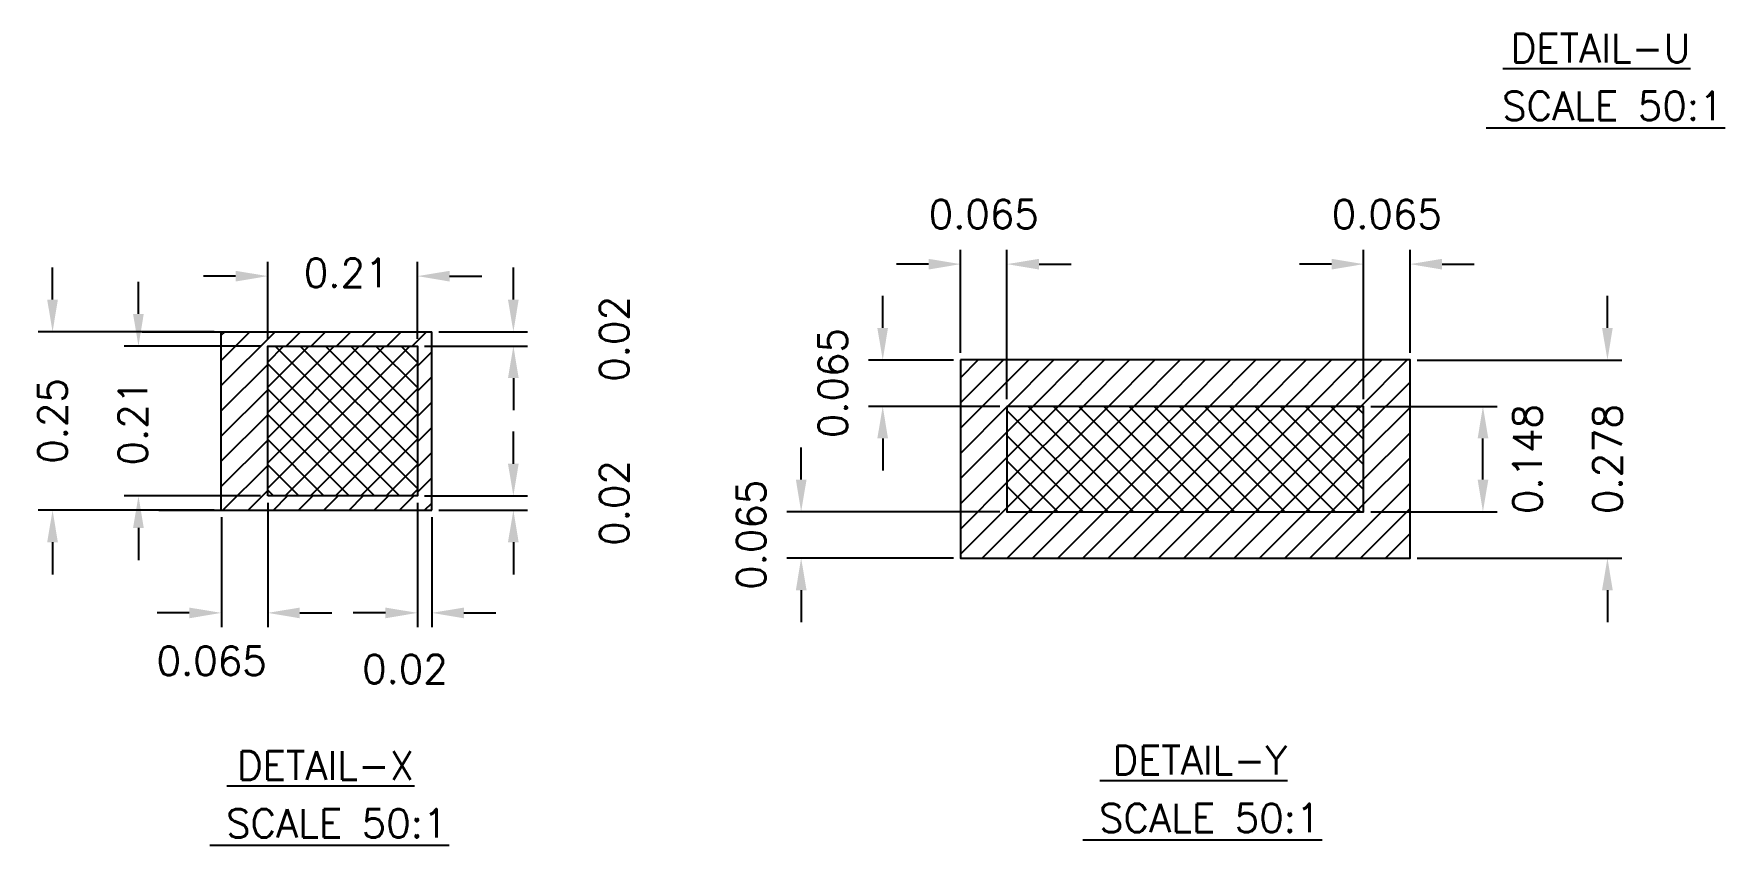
# Model space of a CAD drawing. Extents: x -48 to 208, y -118 to 47.
# Drawn here: x -45.1 to 73.4, y -117.7 to -60.9 of the extents above; entities that cross this region are included whole.
import ezdxf

# ---------------------------------------------------------------- set-up
doc = ezdxf.new("R2010")
doc.units = 0
doc.header["$LTSCALE"] = 5
doc.header["$MEASUREMENT"] = 0
doc.layers.get('0').update_dxf_attribs({"linetype": 'CONTINUOUS'})
doc.layers.get('DEFPOINTS').update_dxf_attribs({"linetype": 'CONTINUOUS'})
for name, color, linetype in [('DIM', 3, 'CONTINUOUS'), ('Layer1', 4, 'CONTINUOUS'), ('SECTION', 6, 'CONTINUOUS')]:
    doc.layers.add(name, color=color, linetype=linetype)
doc.styles.add('ROMANS', font='romans.shx', dxfattribs={"height": 2})
doc.dimstyles.new('DETAIL-Z', dxfattribs={"dimscale": 25, "dimtxt": 0.08, "dimasz": 0.09, "dimexe": 0.04, "dimexo": 0.02, "dimgap": 0.04, "dimtad": 0, "dimdec": 3, "dimlfac": 0.02, "dimzin": 0, "dimdsep": 46, "dimtxsty": 'ROMANS', "dimcen": 0.04, "dimadec": 0, "dimazin": 0, "dimtfac": 1, "dimtdec": 3, "dimtofl": 0, "dimtmove": 2, "dimatfit": 3, "dimfxl": 1, "dimtolj": 1, "dimtzin": 0, "dimarcsym": 0})
pattern_1 = [(45, (-0.8758, -6.7128), (-0.883883, 0.883883), [])]

# ---------------------------------------------------------------- blocks, each defined once
blk = doc.blocks.new('*D0')
at = {"layer": 'DEFPOINTS', "color": 0, "transparency": 16777216}
for p in [(166, 350.97), (162.75, 349.97), (162.75, 342.77)]:
    blk.add_point(p, dxfattribs=at)
at = {"layer": 'DIM', "color": 0, "lineweight": -2, "transparency": 16777216}
for p, q in [((166, 350.47), (166, 341.77)), ((162.75, 349.47), (162.75, 341.77)), ((160.5, 342.77), (158.25, 342.77)), ((168.25, 342.77), (170.5, 342.77))]:
    blk.add_line(p, q, dxfattribs=at)
at = {"layer": 'DIM', "color": 0, "transparency": 16777216}
for points in [[(160.5, 343.14), (160.5, 342.39), (162.75, 342.77)], [(168.25, 343.14), (168.25, 342.39), (166, 342.77)]]:
    blk.add_solid(points, dxfattribs=at)
at = {"layer": 'DIM', "color": 0, "transparency": 16777216, "insert": (162.07, 339.41), "char_height": 2, "attachment_point": 5, "style": 'ROMANS'}
blk.add_mtext('\\A1;0.065', dxfattribs=at)
blk = doc.blocks.new('*D1')
at = {"layer": 'DEFPOINTS', "color": 0, "transparency": 16777216}
for p in [(176.5, 350.97), (177.5, 349.97), (176.5, 342.77)]:
    blk.add_point(p, dxfattribs=at)
at = {"layer": 'DIM', "color": 0, "lineweight": -2, "transparency": 16777216}
for p, q in [((176.5, 350.47), (176.5, 341.77)), ((177.5, 349.47), (177.5, 341.77)), ((174.25, 342.77), (172, 342.77)), ((179.75, 342.77), (182, 342.77))]:
    blk.add_line(p, q, dxfattribs=at)
at = {"layer": 'DIM', "color": 0, "transparency": 16777216}
for points in [[(174.25, 343.14), (174.25, 342.39), (176.5, 342.77)], [(179.75, 343.14), (179.75, 342.39), (177.5, 342.77)]]:
    blk.add_solid(points, dxfattribs=at)
at = {"layer": 'DIM', "color": 0, "transparency": 16777216, "insert": (175.62, 338.83), "char_height": 2, "attachment_point": 5, "style": 'ROMANS'}
blk.add_mtext('\\A1;0.02', dxfattribs=at)
blk = doc.blocks.new('*D2')
at = {"layer": 'DEFPOINTS', "color": 0, "transparency": 16777216}
for p in [(166, 366.37), (166, 361.47), (176.5, 361.47)]:
    blk.add_point(p, dxfattribs=at)
at = {"layer": 'DIM', "color": 0, "lineweight": -2, "transparency": 16777216}
for p, q in [((163.75, 366.37), (161.5, 366.37)), ((166, 361.97), (166, 367.37)), ((176.5, 361.97), (176.5, 367.37)), ((178.75, 366.37), (181, 366.37))]:
    blk.add_line(p, q, dxfattribs=at)
at = {"layer": 'DIM', "color": 0, "transparency": 16777216}
for points in [[(163.75, 366.74), (163.75, 365.99), (166, 366.37)], [(178.75, 366.74), (178.75, 365.99), (176.5, 366.37)]]:
    blk.add_solid(points, dxfattribs=at)
at = {"layer": 'DIM', "color": 0, "transparency": 16777216, "insert": (171.53, 366.6), "char_height": 2, "attachment_point": 5, "style": 'ROMANS'}
blk.add_mtext('\\A1;0.21', dxfattribs=at)
blk = doc.blocks.new('*D3')
at = {"layer": 'DEFPOINTS', "color": 0, "transparency": 16777216}
for p in [(162.75, 362.47), (150.92, 349.97), (162.75, 349.97)]:
    blk.add_point(p, dxfattribs=at)
at = {"layer": 'DIM', "color": 0, "lineweight": -2, "transparency": 16777216}
for p, q in [((150.92, 364.72), (150.92, 366.97)), ((162.25, 362.47), (149.92, 362.47)), ((162.25, 349.97), (149.92, 349.97)), ((150.92, 347.72), (150.92, 345.47))]:
    blk.add_line(p, q, dxfattribs=at)
at = {"layer": 'DIM', "color": 0, "transparency": 16777216}
for points in [[(150.54, 364.72), (151.29, 364.72), (150.92, 362.47)], [(150.54, 347.72), (151.29, 347.72), (150.92, 349.97)]]:
    blk.add_solid(points, dxfattribs=at)
at = {"layer": 'DIM', "color": 0, "transparency": 16777216, "insert": (150.92, 356.22), "char_height": 2, "attachment_point": 5, "rotation": 90, "style": 'ROMANS'}
blk.add_mtext('\\A1;0.25', dxfattribs=at)
blk = doc.blocks.new('*D4')
at = {"layer": 'DEFPOINTS', "color": 0, "transparency": 16777216}
for p in [(166, 361.47), (156.94, 350.97), (166, 350.97)]:
    blk.add_point(p, dxfattribs=at)
at = {"layer": 'DIM', "color": 0, "lineweight": -2, "transparency": 16777216}
for p, q in [((156.94, 363.72), (156.94, 365.97)), ((165.5, 361.47), (155.94, 361.47)), ((165.5, 350.97), (155.94, 350.97)), ((156.94, 348.72), (156.94, 346.47))]:
    blk.add_line(p, q, dxfattribs=at)
at = {"layer": 'DIM', "color": 0, "transparency": 16777216}
for points in [[(156.56, 363.72), (157.31, 363.72), (156.94, 361.47)], [(156.56, 348.72), (157.31, 348.72), (156.94, 350.97)]]:
    blk.add_solid(points, dxfattribs=at)
at = {"layer": 'DIM', "color": 0, "transparency": 16777216, "insert": (156.54, 356.1), "char_height": 2, "attachment_point": 5, "rotation": 90, "style": 'ROMANS'}
blk.add_mtext('\\A1;0.21', dxfattribs=at)
blk = doc.blocks.new('*D5')
at = {"layer": 'DEFPOINTS', "color": 0, "transparency": 16777216}
for p in [(177.5, 362.47), (176.5, 361.47), (183.22, 361.47)]:
    blk.add_point(p, dxfattribs=at)
at = {"layer": 'DIM', "color": 0, "lineweight": -2, "transparency": 16777216}
for p, q in [((183.22, 364.72), (183.22, 366.97)), ((178, 362.47), (184.22, 362.47)), ((177, 361.47), (184.22, 361.47)), ((183.22, 359.22), (183.22, 356.97))]:
    blk.add_line(p, q, dxfattribs=at)
at = {"layer": 'DIM', "color": 0, "transparency": 16777216}
for points in [[(182.84, 364.72), (183.59, 364.72), (183.22, 362.47)], [(182.84, 359.22), (183.59, 359.22), (183.22, 361.47)]]:
    blk.add_solid(points, dxfattribs=at)
at = {"layer": 'DIM', "color": 0, "transparency": 16777216, "insert": (190.29, 361.97), "char_height": 2, "attachment_point": 5, "rotation": 90, "style": 'ROMANS'}
blk.add_mtext('\\A1;0.02', dxfattribs=at)
blk = doc.blocks.new('*D6')
at = {"layer": 'DEFPOINTS', "color": 0, "transparency": 16777216}
for p in [(176.5, 350.97), (177.5, 349.97), (183.22, 349.97)]:
    blk.add_point(p, dxfattribs=at)
at = {"layer": 'DIM', "color": 0, "lineweight": -2, "transparency": 16777216}
for p, q in [((183.22, 353.22), (183.22, 355.47)), ((177, 350.97), (184.22, 350.97)), ((178, 349.97), (184.22, 349.97)), ((183.22, 347.72), (183.22, 345.47))]:
    blk.add_line(p, q, dxfattribs=at)
at = {"layer": 'DIM', "color": 0, "transparency": 16777216}
for points in [[(182.84, 353.22), (183.59, 353.22), (183.22, 350.97)], [(182.84, 347.72), (183.59, 347.72), (183.22, 349.97)]]:
    blk.add_solid(points, dxfattribs=at)
at = {"layer": 'DIM', "color": 0, "transparency": 16777216, "insert": (190.29, 350.47), "char_height": 2, "attachment_point": 5, "rotation": 90, "style": 'ROMANS'}
blk.add_mtext('\\A1;0.02', dxfattribs=at)
blk = doc.blocks.new('*D12')
at = {"layer": 'DEFPOINTS', "color": 0, "transparency": 16777216}
for p in [(203.39, 349.86), (217.82, 349.86), (214.57, 346.61)]:
    blk.add_point(p, dxfattribs=at)
at = {"layer": 'DIM', "color": 0, "lineweight": -2, "transparency": 16777216}
for p, q in [((203.39, 352.11), (203.39, 354.36)), ((217.32, 349.86), (202.39, 349.86)), ((214.07, 346.61), (202.39, 346.61)), ((203.39, 344.36), (203.39, 342.11))]:
    blk.add_line(p, q, dxfattribs=at)
at = {"layer": 'DIM', "color": 0, "transparency": 16777216}
for points in [[(203.02, 352.11), (203.77, 352.11), (203.39, 349.86)], [(203.02, 344.36), (203.77, 344.36), (203.39, 346.61)]]:
    blk.add_solid(points, dxfattribs=at)
at = {"layer": 'DIM', "color": 0, "transparency": 16777216, "insert": (199.89, 348.24), "char_height": 2, "attachment_point": 5, "rotation": 90, "style": 'ROMANS'}
blk.add_mtext('\\A1;0.065', dxfattribs=at)
blk = doc.blocks.new('*D13')
at = {"layer": 'DEFPOINTS', "color": 0, "transparency": 16777216}
for p in [(246.07, 367.21), (246.07, 360.49), (242.82, 357.24)]:
    blk.add_point(p, dxfattribs=at)
at = {"layer": 'DIM', "color": 0, "lineweight": -2, "transparency": 16777216}
for p, q in [((242.82, 357.74), (242.82, 368.21)), ((246.07, 360.99), (246.07, 368.21)), ((240.57, 367.21), (238.32, 367.21)), ((248.32, 367.21), (250.57, 367.21))]:
    blk.add_line(p, q, dxfattribs=at)
at = {"layer": 'DIM', "color": 0, "transparency": 16777216}
for points in [[(240.57, 367.58), (240.57, 366.83), (242.82, 367.21)], [(248.32, 367.58), (248.32, 366.83), (246.07, 367.21)]]:
    blk.add_solid(points, dxfattribs=at)
at = {"layer": 'DIM', "color": 0, "transparency": 16777216, "insert": (244.44, 370.71), "char_height": 2, "attachment_point": 5, "style": 'ROMANS'}
blk.add_mtext('\\A1;0.065', dxfattribs=at)
blk = doc.blocks.new('*D14')
at = {"layer": 'DEFPOINTS', "color": 0, "transparency": 16777216}
for p in [(209.11, 360.49), (214.57, 360.49), (217.82, 357.24)]:
    blk.add_point(p, dxfattribs=at)
at = {"layer": 'DIM', "color": 0, "lineweight": -2, "transparency": 16777216}
for p, q in [((209.11, 362.74), (209.11, 364.99)), ((214.07, 360.49), (208.11, 360.49)), ((217.32, 357.24), (208.11, 357.24)), ((209.11, 354.99), (209.11, 352.74))]:
    blk.add_line(p, q, dxfattribs=at)
at = {"layer": 'DIM', "color": 0, "transparency": 16777216}
for points in [[(208.73, 362.74), (209.48, 362.74), (209.11, 360.49)], [(208.73, 354.99), (209.48, 354.99), (209.11, 357.24)]]:
    blk.add_solid(points, dxfattribs=at)
at = {"layer": 'DIM', "color": 0, "transparency": 16777216, "insert": (205.61, 358.87), "char_height": 2, "attachment_point": 5, "rotation": 90, "style": 'ROMANS'}
blk.add_mtext('\\A1;0.065', dxfattribs=at)
blk = doc.blocks.new('*D15')
at = {"layer": 'DEFPOINTS', "color": 0, "transparency": 16777216}
for p in [(246.07, 360.49), (259.91, 360.49), (246.07, 346.61)]:
    blk.add_point(p, dxfattribs=at)
at = {"layer": 'DIM', "color": 0, "lineweight": -2, "transparency": 16777216}
for p, q in [((259.91, 362.74), (259.91, 364.99)), ((246.57, 360.49), (260.91, 360.49)), ((246.57, 346.61), (260.91, 346.61)), ((259.91, 344.36), (259.91, 342.11))]:
    blk.add_line(p, q, dxfattribs=at)
at = {"layer": 'DIM', "color": 0, "transparency": 16777216}
for points in [[(259.53, 362.74), (260.28, 362.74), (259.91, 360.49)], [(259.53, 344.36), (260.28, 344.36), (259.91, 346.61)]]:
    blk.add_solid(points, dxfattribs=at)
at = {"layer": 'DIM', "color": 0, "transparency": 16777216, "insert": (259.91, 353.55), "char_height": 2, "attachment_point": 5, "rotation": 90, "style": 'ROMANS'}
blk.add_mtext('\\A1;0.278', dxfattribs=at)
blk = doc.blocks.new('*D16')
at = {"layer": 'DEFPOINTS', "color": 0, "transparency": 16777216}
for p in [(217.82, 367.21), (214.57, 360.49), (217.82, 357.24)]:
    blk.add_point(p, dxfattribs=at)
at = {"layer": 'DIM', "color": 0, "lineweight": -2, "transparency": 16777216}
for p, q in [((214.57, 360.99), (214.57, 368.21)), ((217.82, 357.74), (217.82, 368.21)), ((212.32, 367.21), (210.07, 367.21)), ((220.07, 367.21), (222.32, 367.21))]:
    blk.add_line(p, q, dxfattribs=at)
at = {"layer": 'DIM', "color": 0, "transparency": 16777216}
for points in [[(212.32, 367.58), (212.32, 366.83), (214.57, 367.21)], [(220.07, 367.58), (220.07, 366.83), (217.82, 367.21)]]:
    blk.add_solid(points, dxfattribs=at)
at = {"layer": 'DIM', "color": 0, "transparency": 16777216, "insert": (216.19, 370.71), "char_height": 2, "attachment_point": 5, "style": 'ROMANS'}
blk.add_mtext('\\A1;0.065', dxfattribs=at)
blk = doc.blocks.new('*D17')
at = {"layer": 'DEFPOINTS', "color": 0, "transparency": 16777216}
for p in [(242.82, 357.24), (251.18, 357.24), (242.82, 349.86)]:
    blk.add_point(p, dxfattribs=at)
at = {"layer": 'DIM', "color": 0, "lineweight": -2, "transparency": 16777216}
for p, q in [((243.32, 357.24), (252.18, 357.24)), ((251.18, 352.11), (251.18, 354.99)), ((243.32, 349.86), (252.18, 349.86))]:
    blk.add_line(p, q, dxfattribs=at)
at = {"layer": 'DIM', "color": 0, "transparency": 16777216}
for points in [[(250.81, 354.99), (251.56, 354.99), (251.18, 357.24)], [(250.81, 352.11), (251.56, 352.11), (251.18, 349.86)]]:
    blk.add_solid(points, dxfattribs=at)
at = {"layer": 'DIM', "color": 0, "transparency": 16777216, "insert": (254.3, 353.55), "char_height": 2, "attachment_point": 5, "rotation": 90, "style": 'ROMANS'}
blk.add_mtext('\\A1;0.148', dxfattribs=at)

msp = doc.modelspace()

# ---------------------------------------------------------------- hatches: boundary and pattern name
at = {"layer": 'Layer1'}
h = msp.add_hatch(dxfattribs=at)
h.set_pattern_fill('ANSI31', color=256, scale=10, style=0)
h.set_pattern_definition(pattern_1)
h.paths.add_polyline_path([(-17.2156, -94.259), (-17.2156, -81.759), (-31.9656, -81.759), (-31.9656, -94.259)])
h.paths.add_polyline_path([(-28.7156, -82.759), (-18.2156, -82.759), (-18.2156, -93.259), (-28.7156, -93.259)], flags=16)
h = msp.add_hatch(dxfattribs=at)
h.set_pattern_fill('ANSI31', color=256, scale=10, style=0)
h.set_pattern_definition(pattern_1)
h.paths.add_polyline_path([(19.8578, -83.7345), (19.8578, -97.6146), (51.3573, -97.6146), (51.3573, -83.7345)])
h.paths.add_polyline_path([(48.1073, -86.9845), (48.1073, -94.3646), (23.1078, -94.3646), (23.1078, -86.9845)], flags=16)
at = {"layer": 'SECTION'}
h = msp.add_hatch(dxfattribs=at)
h.set_pattern_fill('ANSI37', color=256, scale=10, angle=-90, style=0)
h.set_pattern_definition([(315, (60.4891, 176.8023), (0.8838835, 0.8838835), []), (45, (60.4891, 176.8023), (-0.8838835, 0.8838835), [])])
h.paths.add_polyline_path([(-18.2156, -82.759), (-28.7156, -82.759), (-28.7156, -93.259), (-18.2156, -93.259)])
h = msp.add_hatch(dxfattribs=at)
h.set_pattern_fill('ANSI37', color=256, scale=10, angle=-90, style=0)
h.set_pattern_definition([(315, (-0.8758, -6.7128), (0.883883, 0.883883), []), (45, (-0.8758, -6.7128), (-0.883883, 0.883883), [])])
h.paths.add_polyline_path([(48.1073, -86.9845), (23.1078, -86.9845), (23.1078, -94.3646), (48.1073, -94.3646)])

# ---------------------------------------------------------------- linework, layer by layer
for p, q in [((57.8728, -63.3053), (71.0242, -63.3053)), ((56.687, -67.4536), (73.4496, -67.4536)), ((-37.5232, -81.759), (-17.2156, -81.759)), ((-17.2156, -94.259), (-17.2156, -81.759)), ((-36.3417, -94.259), (-17.2156, -94.259)), ((-31.5775, -113.5874), (-18.4261, -113.5874)), ((29.6167, -113.2081), (42.7681, -113.2081)), ((28.4309, -117.3564), (45.1935, -117.3564)), ((-32.7633, -117.7356), (-16.0007, -117.7356))]:
    msp.add_line(p, q)
at = {"layer": 'Layer1'}
msp.add_lwpolyline([(-31.9656, -94.259), (-31.9656, -81.759)], dxfattribs=at)
msp.add_lwpolyline([(19.8578, -83.7345), (19.8578, -97.6146), (51.3573, -97.6146), (51.3573, -83.7345)], close=True, dxfattribs=at)
at = {"layer": 'SECTION'}
for points in [[(-28.7156, -93.259), (-28.7156, -82.759), (-18.2156, -82.759), (-18.2156, -93.259)], [(23.1078, -86.9845), (23.1078, -94.3646), (48.1073, -94.3646), (48.1073, -86.9845)]]:
    msp.add_lwpolyline(points, close=True, dxfattribs=at)

# ---------------------------------------------------------------- texts
at = {"char_height": 2, "attachment_point": 3, "style": 'ROMANS'}
for s, insert in [('DETAIL-U', (71.0129, -60.8765)), ('SCALE 50:1', (73.3305, -64.9256)), ('DETAIL-{\\Fromans.shx|c0;X}', (-18.4375, -111.1586)), ('DETAIL-{\\Fromans.shx|c0;Y}', (42.7568, -110.7793)), ('SCALE 50:1', (45.0744, -114.8284)), ('SCALE 50:1', (-16.1198, -115.2077))]:
    msp.add_mtext(s, dxfattribs=dict(at, insert=insert))

# ---------------------------------------------------------------- dimensions: what is measured, and where the dimension line sits
at = {"layer": 'DIM'}
for base, p1, p2, angle, picture, middle in [((23.1078, -77.0187), (19.8578, -83.7345), (23.1078, -86.9845), 180, '*D16', (21.4828, -73.5187)), ((14.3975, -83.7345), (23.1078, -86.9845), (19.8578, -83.7345), 90, '*D14', (10.8975, -85.3595)), ((65.1947, -83.7345), (51.3573, -97.6146), (51.3573, -83.7345), 90, '*D15', (65.1947, -90.6746)), ((8.6802, -94.3646), (19.8578, -97.6146), (23.1078, -94.3646), 90, '*D12', (5.1802, -95.9896))]:
    dim = msp.add_linear_dim(base=base, p1=p1, p2=p2, angle=angle, dimstyle='DETAIL-Z', dxfattribs=at)
    dim.commit()
    dim.dimension.update_dxf_attribs({"geometry": picture, "text_midpoint": middle, "insert": (-194.7117, -444.2256)})
dim = msp.add_linear_dim(base=(51.3573, -77.0187), p1=(48.1073, -86.9845), p2=(51.3573, -83.7345), dimstyle='DETAIL-Z', dxfattribs=at)
dim.commit()
dim.dimension.update_dxf_attribs({"geometry": '*D13', "text_midpoint": (49.7323, -73.5187), "insert": (-194.7117, -444.2256)})
for base, p1, p2, picture, middle in [((-28.7156, -77.8558), (-18.2156, -82.759), (-28.7156, -82.759), '*D2', (-23.1792, -77.6263)), ((-18.2156, -101.4567), (-17.2156, -94.259), (-18.2156, -93.259), '*D1', (-19.0911, -105.3944))]:
    dim = msp.add_linear_dim(base=base, p1=p1, p2=p2, dimstyle='DETAIL-Z', override={"dimdec": 2}, dxfattribs=at)
    dim.commit()
    dim.dimension.update_dxf_attribs({"geometry": picture, "text_midpoint": middle, "dimtype": 128, "insert": (-194.7117, -444.2256)})
for base, p1, p2, picture, middle in [((-43.7947, -94.259), (-31.9656, -81.759), (-31.9656, -94.259), '*D3', (-43.7947, -88.009)), ((-11.4933, -82.759), (-17.2156, -81.759), (-18.2156, -82.759), '*D5', (-4.4219, -82.259)), ((-11.4933, -94.259), (-18.2156, -93.259), (-17.2156, -94.259), '*D6', (-4.4219, -93.759))]:
    dim = msp.add_linear_dim(base=base, p1=p1, p2=p2, angle=270, dimstyle='DETAIL-Z', override={"dimdec": 2}, dxfattribs=at)
    dim.commit()
    dim.dimension.update_dxf_attribs({"geometry": picture, "text_midpoint": middle, "insert": (-194.7117, -444.2256)})
dim = msp.add_linear_dim(base=(-37.7731, -93.259), p1=(-28.7156, -82.759), p2=(-28.7156, -93.259), angle=270, dimstyle='DETAIL-Z', override={"dimdec": 2}, dxfattribs=at)
dim.commit()
dim.dimension.update_dxf_attribs({"geometry": '*D4', "text_midpoint": (-38.168, -88.1233), "dimtype": 128, "insert": (-194.7117, -444.2256)})
dim = msp.add_linear_dim(base=(56.4709, -86.9845), p1=(48.1073, -94.3646), p2=(48.1073, -86.9845), angle=90, dimstyle='DETAIL-Z', dxfattribs=at)
dim.commit()
dim.dimension.update_dxf_attribs({"geometry": '*D17', "text_midpoint": (59.5924, -90.6746), "dimtype": 128, "insert": (-194.7117, -444.2256)})
dim = msp.add_linear_dim(base=(-31.9656, -101.4567), p1=(-28.7156, -93.259), p2=(-31.9656, -94.259), dimstyle='DETAIL-Z', dxfattribs=at)
dim.commit()
dim.dimension.update_dxf_attribs({"geometry": '*D0', "text_midpoint": (-32.64, -104.8148), "dimtype": 128, "insert": (-194.7117, -444.2256)})

doc.saveas('drawing.dxf')
